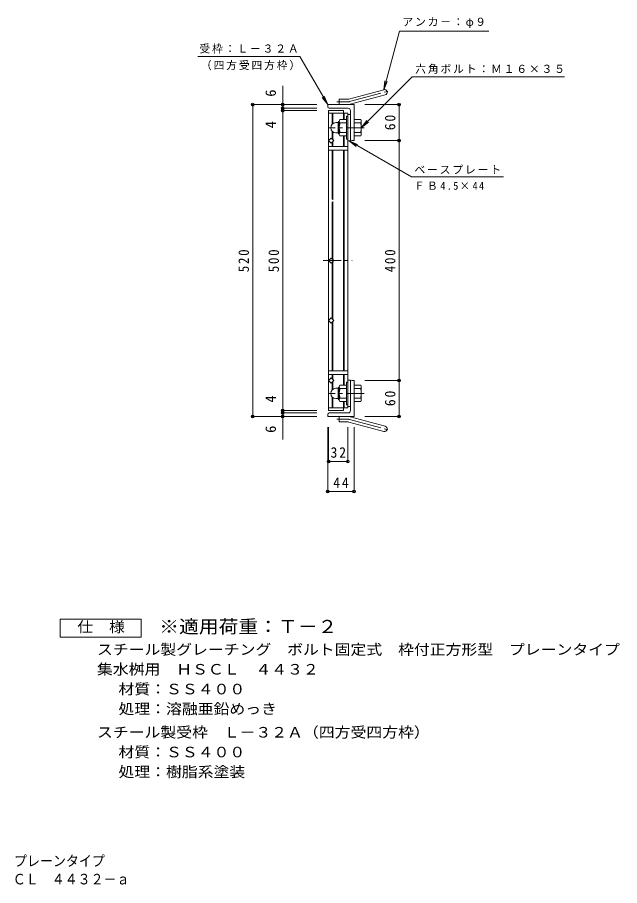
# Model space of a CAD drawing. Units: millimetres at full size, sheet at 1:6. Extents: x -952 to 1055, y -824 to 717.
# Drawn here: x 51 to 1055, y -824 to 624 of the extents above; entities that cross this region are included whole.
import ezdxf
from ezdxf.enums import TextEntityAlignment as Align

# ---------------------------------------------------------------- set-up
doc = ezdxf.new("R2010")
doc.units = ezdxf.units.MM
doc.header["$LTSCALE"] = 6
doc.header["$PDMODE"] = 32
doc.header["$PDSIZE"] = 4.8
doc.linetypes.add('CHAIN1', pattern=[8, 5, -1, 1, -1])
doc.linetypes.add('CHAIN2', pattern=[12, 9, -1, 1, -1])
for name, color, linetype, lineweight in [('E-1', 2, 'Continuous', 9), ('E-2', 3, 'Continuous', 9), ('E-4', 7, 'Continuous', 9), ('E-5', 7, 'Continuous', 9), ('F-5_F-5ﾚｲﾔ', 2, 'Continuous', 9)]:
    doc.layers.add(name, color=color, linetype=linetype, lineweight=lineweight)
doc.styles.add('ＭＳ ゴシック', font='')
doc.styles.get('ＭＳ ゴシック').set_extended_font_data('MS Gothic')

msp = doc.modelspace()

# ---------------------------------------------------------------- linework, layer by layer
at = {"layer": 'E-1'}
for p, q in [((585.7, 430.747), (585.7, 449.147)), ((587.5, 450.947), (587.7, 450.947)), ((587.7, 450.697), (587.7, 429.197)), ((599.7, 453.447), (588.738, 453.447)), ((599.7, 458.947), (599.7, 420.947)), ((602, 458.947), (599.7, 458.947)), ((612.5, 453.447), (623.461, 453.447)), ((624.7, 450.947), (624.5, 450.947)), ((624.5, 450.697), (624.5, 429.197)), ((582.19, 448.447), (585.7, 448.447)), ((599.7, 447.947), (588.738, 447.947)), ((612.5, 447.947), (623.461, 447.947)), ((582.2, 431.447), (585.7, 431.447)), ((587.5, 428.947), (587.7, 428.947)), ((599.7, 431.947), (588.738, 431.947)), ((599.7, 426.447), (588.738, 426.447)), ((602, 420.947), (599.7, 420.947)), ((612.5, 431.947), (623.461, 431.947)), ((612.5, 426.447), (623.461, 426.447)), ((624.7, 428.947), (624.5, 428.947)), ((599.7, -22.054), (599.7, 15.946)), ((602, 15.946), (599.7, 15.946)), ((582.2, 5.446), (585.7, 5.446)), ((585.7, 6.146), (585.7, -12.254)), ((587.5, 7.946), (587.7, 7.946)), ((587.7, -13.804), (587.7, 7.696)), ((599.7, 10.446), (588.738, 10.446)), ((599.7, 4.946), (588.738, 4.946)), ((612.5, 10.446), (623.461, 10.446)), ((612.5, 4.946), (623.461, 4.946)), ((624.7, 7.946), (624.5, 7.946)), ((624.5, -13.804), (624.5, 7.696)), ((582.19, -11.554), (585.7, -11.554)), ((587.5, -14.054), (587.7, -14.054)), ((599.7, -11.054), (588.738, -11.054)), ((612.5, -11.054), (623.461, -11.054)), ((624.7, -14.054), (624.5, -14.054)), ((599.7, -16.554), (588.738, -16.554)), ((602, -22.054), (599.7, -22.054)), ((612.5, -16.554), (623.461, -16.554))]:
    msp.add_line(p, q, dxfattribs=at)
at = {"layer": 'E-1', "linetype": 'CHAIN1'}
for p, q in [((629.006, 439.947), (570.398, 439.947)), ((629.006, -3.054), (570.398, -3.054))]:
    msp.add_line(p, q, dxfattribs=at)
at = {"layer": 'E-1'}
for centre, radius, start, end in [((587.5, 449.147), 1.8, 90, 180), ((591.86, 450.697), 4.16, 138.61835, 221.37988), ((620.34, 450.697), 4.16, 318.62012, 41.38165), ((582.19, 439.957), 8.49, 90, 180), ((582.2, 439.947), 8.5, 180, 270), ((611.7, 439.947), 24, 160.52881, 199.47119), ((600.5, 439.947), 24, 340.52881, 19.47119), ((587.5, 430.747), 1.8, 180, 270), ((591.86, 429.197), 4.16, 138.62012, 221.38165), ((620.34, 429.197), 4.16, 318.61835, 41.37988), ((582.2, -3.054), 8.5, 90, 180), ((587.5, 6.146), 1.8, 90, 180), ((591.86, 7.696), 4.16, 138.61835, 221.37988), ((611.7, -3.054), 24, 160.52881, 199.47119), ((600.5, -3.054), 24, 340.52881, 19.47119), ((620.34, 7.696), 4.16, 318.62012, 41.38165), ((582.19, -3.064), 8.49, 180, 270), ((587.5, -12.254), 1.8, 180, 270), ((591.86, -13.804), 4.16, 138.62012, 221.38165), ((620.34, -13.804), 4.16, 318.61835, 41.37988)]:
    msp.add_arc(centre, radius, start, end, dxfattribs=at)
at = {"layer": 'E-2'}
for p, q in [((595, 468.447), (570, 468.447)), ((570, -31.554), (570, 468.447)), ((602, 463.947), (570, 463.947)), ((576, 463.947), (576, 445.768)), ((577, 463.947), (577, 446.676)), ((595, 468.447), (595, 463.947)), ((595, 463.947), (595, 453.447)), ((596, 463.947), (596, 453.447)), ((602, 463.947), (602, -27.054)), ((606.5, 461.947), (602, 461.947)), ((606.5, 417.947), (606.5, 461.947)), ((570, 418.447), (574.242, 422.69)), ((578.485, 418.447), (574.242, 422.69)), ((576, 434.132), (576, 420.932)), ((577, 433.223), (577, 419.932)), ((595, 426.447), (595, 408.447)), ((596, 426.447), (596, 408.447)), ((570, 418.447), (574.243, 414.204)), ((602, 408.447), (570, 408.447)), ((578.485, 418.447), (574.243, 414.204)), ((576, 415.962), (576, 408.447)), ((577, 416.962), (577, 408.447)), ((606.5, 417.947), (602, 417.947)), ((602, 402.447), (570, 402.447)), ((576, 402.447), (576, 320.932)), ((577, 402.447), (577, 319.932)), ((595, 402.447), (595, 34.446)), ((596, 402.447), (596, 34.446)), ((576, 220.932), (576, 315.962)), ((577, 219.932), (577, 316.962)), ((570, 218.447), (574.242, 222.69)), ((570, 218.447), (574.243, 214.204)), ((578.485, 218.447), (574.242, 222.69)), ((578.485, 218.447), (574.243, 214.204)), ((576, 215.961), (576, 120.931)), ((577, 216.961), (577, 119.931)), ((570, 118.446), (574.243, 122.689)), ((570, 118.446), (574.242, 114.203)), ((578.485, 118.446), (574.242, 114.203)), ((578.485, 118.446), (574.243, 122.689)), ((576, 34.446), (576, 115.961)), ((577, 34.446), (577, 116.961)), ((570, 34.446), (602, 34.446)), ((570, 28.446), (602, 28.446)), ((570, 18.446), (574.243, 22.689)), ((570, 18.446), (574.242, 14.203)), ((578.485, 18.446), (574.242, 14.203)), ((578.485, 18.446), (574.243, 22.689)), ((576, 20.931), (576, 28.446)), ((576, 2.761), (576, 15.961)), ((577, 19.931), (577, 28.446)), ((577, 3.67), (577, 16.961)), ((595, 10.446), (595, 28.446)), ((596, 10.446), (596, 28.446)), ((606.5, 18.946), (602, 18.946)), ((606.5, 18.946), (606.5, -25.054)), ((576, -27.054), (576, -8.875)), ((577, -27.054), (577, -9.783)), ((602, -27.054), (570, -27.054)), ((595, -27.054), (595, -16.554)), ((596, -27.054), (596, -16.554)), ((606.5, -25.054), (602, -25.054))]:
    msp.add_line(p, q, dxfattribs=at)
at = {"layer": 'E-2', "linetype": 'CHAIN1'}
msp.add_line((560.828, 218.446), (609.269, 218.446), dxfattribs=at)
at = {"layer": 'E-2'}
msp.add_lwpolyline([(570, -31.554), (595, -31.554), (595, -27.054)], dxfattribs=at)
at = {"layer": 'E-4'}
for p, q in [((493.5, 509.806), (493.5, 472.447)), ((441.7, 478.447), (550.5, 478.447)), ((443.5, 478.447), (443.5, -41.554)), ((689.3, 478.447), (630.5, 478.447)), ((687.5, 418.447), (687.5, 478.447)), ((491.7, 472.447), (550.5, 472.447)), ((491.7, 468.447), (550.5, 468.447)), ((493.5, 472.447), (493.5, 468.447)), ((493.5, 468.447), (493.5, -31.554)), ((689.3, 418.447), (630.5, 418.447)), ((687.5, 18.446), (687.5, 418.447)), ((689.3, 18.446), (630.5, 18.446)), ((687.5, -41.554), (687.5, 18.446)), ((441.7, -41.554), (550.5, -41.554)), ((491.7, -31.554), (550.5, -31.554)), ((491.7, -35.554), (550.5, -35.554)), ((493.5, -31.554), (493.5, -35.554)), ((493.5, -35.554), (493.5, -79.718)), ((689.3, -41.554), (630.5, -41.554)), ((568.5, -168.354), (568.5, -59.554)), ((570, -118.354), (570, -59.554)), ((602, -118.354), (602, -59.554)), ((612.5, -168.354), (612.5, -59.554)), ((570, -116.554), (602, -116.554)), ((568.5, -166.554), (612.5, -166.554))]:
    msp.add_line(p, q, dxfattribs=at)
at = {"layer": 'E-4', "color": 2}
for p, q in [((603.644, 487.753), (661.835, 503.346)), ((605.974, 479.06), (664.165, 494.652)), ((568.5, 474.947), (568.5, 478.447)), ((612.5, 478.447), (568.5, 478.447)), ((587.5, 478.447), (587.5, 487.447)), ((601.315, 487.447), (587.5, 487.447)), ((612.5, 478.447), (612.5, 418.447)), ((602.5, 472.447), (571, 472.447)), ((606.5, 468.447), (606.5, 420.947)), ((609, 418.447), (612.5, 418.447)), ((606.5, -31.554), (606.5, 15.946)), ((609, 18.446), (612.5, 18.446)), ((612.5, -41.554), (612.5, 18.446)), ((568.5, -38.054), (568.5, -41.554)), ((612.5, -41.554), (568.5, -41.554)), ((602.5, -35.554), (571, -35.554)), ((587.5, -41.554), (587.5, -50.554)), ((605.974, -42.167), (664.165, -57.759)), ((601.315, -50.554), (587.5, -50.554)), ((603.644, -50.861), (661.835, -66.453))]:
    msp.add_line(p, q, dxfattribs=at)
at = {"layer": 'E-4', "color": 2, "linetype": 'CHAIN2'}
for p, q in [((604.809, 483.407), (669.976, 500.868)), ((601.315, 482.947), (583.695, 482.947)), ((601.315, -46.054), (583.695, -46.054)), ((604.809, -46.514), (669.976, -63.975))]:
    msp.add_line(p, q, dxfattribs=at)
at = {"layer": 'E-4', "color": 2}
for centre, radius, start, end in [((663, 498.999), 4.5, 285.00014, 104.99991), ((601.315, 496.447), 9, 270, 285.00002), ((601.315, 496.447), 18, 270, 285), ((571, 474.947), 2.5, 180, 270), ((602.5, 468.447), 4, 0, 90), ((609, 420.947), 2.5, 180, 270), ((609, 15.946), 2.5, 90, 180), ((571, -38.054), 2.5, 90, 180), ((601.315, -59.554), 18, 75, 90), ((602.5, -31.554), 4, 270, 0), ((601.315, -59.554), 9, 74.99998, 90), ((663, -62.106), 4.5, 255.00009, 74.99986)]:
    msp.add_arc(centre, radius, start, end, dxfattribs=at)
at = {"layer": 'E-4', "color": 2, "linetype": 'CHAIN2'}
for centre, start, end in [((601.315, 496.447), 270, 284.99995), ((601.315, -59.554), 75.00005, 90)]:
    msp.add_arc(centre, 13.5, start, end, dxfattribs=at)
at = {"layer": 'E-4'}
for p in [(443.5, 478.447), (493.5, 478.447), (687.5, 478.447), (493.5, 472.447), (493.5, 468.447), (687.5, 418.447), (687.5, 18.446), (443.5, -41.554), (493.5, -31.554), (493.5, -35.554), (493.5, -41.554), (687.5, -41.554), (570, -116.554), (602, -116.554), (568.5, -166.554), (612.5, -166.554)]:
    msp.add_point(p, dxfattribs=at)
at = {"layer": 'E-5'}
for p, q in [((661.835, 503.346), (688.039, 601.14)), ((837.039, 601.14), (688.039, 601.14)), ((352.205, 558.631), (522.205, 558.631)), ((568.5, 478.447), (522.205, 558.631)), ((624.5, 439.947), (709.291, 524.738)), ((709.291, 524.738), (963.291, 524.738)), ((661.835, 503.346), (663.793, 518.217)), ((661.835, 503.346), (667.575, 517.204)), ((568.5, 478.447), (562.76, 492.305)), ((568.5, 478.447), (559.368, 490.347)), ((624.5, 439.947), (633.631, 451.847)), ((624.5, 439.947), (636.4, 449.078)), ((604.25, 417.947), (708.028, 358.03)), ((604.25, 417.947), (618.108, 412.207)), ((604.25, 417.947), (616.15, 408.815)), ((708.028, 358.03), (861.684, 358.03))]:
    msp.add_line(p, q, dxfattribs=at)
at = {"layer": 'F-5_F-5ﾚｲﾔ'}
msp.add_lwpolyline([(122.739, -409.313), (122.739, -379.313), (257.739, -379.313), (257.739, -409.313)], close=True, dxfattribs=at)

# ---------------------------------------------------------------- texts
at = {"layer": 'E-4', "color": 2, "style": 'ＭＳ ゴシック'}
for s, p in [('6', (487.5, 491.617)), ('4', (487.5, 438.946)), ('4', (487.5, -18.33)), ('6', (487.5, -68.785))]:
    msp.add_text(s, height=17.6, rotation=90, dxfattribs=at).set_placement(p, align=Align.BOTTOM_LEFT)
at = {"layer": 'E-4', "color": 2, "char_height": 17.6, "attachment_point": 7, "rotation": 90, "style": 'ＭＳ ゴシック'}
for s, insert in [('\\T1.27;\\W0.95;60', (681.5, 435.697)), ('\\T1.27;\\W0.9;520', (437.5, 198.946)), ('\\T1.27;\\W0.9;500', (487.5, 198.946)), ('\\T1.27;\\W0.9;400', (681.5, 198.946)), ('\\T1.27;\\W0.95;60', (681.5, -24.304))]:
    msp.add_mtext(s, dxfattribs=dict(at, insert=insert))
at = {"layer": 'E-4', "color": 2, "char_height": 17.6, "attachment_point": 7, "style": 'ＭＳ ゴシック'}
for s, insert in [('\\T1.27;\\W0.95;32', (573.25, -110.554)), ('\\T1.27;\\W0.95;44', (577.75, -160.554))]:
    msp.add_mtext(s, dxfattribs=dict(at, insert=insert))
at = {"layer": 'E-5', "char_height": 13.2, "attachment_point": 7, "style": 'ＭＳ ゴシック'}
for s, insert in [('\\T1.17;アンカ－：φ９', (693.039, 606.14)), ('\\T1.17;受枠：Ｌ－３２Ａ', (354.705, 563.631)), ('\\T1.17;（四方受四方枠）', (357.205, 535.631)), ('\\T1.17;六角ボルト：Ｍ１６×３５', (714.291, 529.738)), ('\\T1.17;ベースプレート', (713.028, 362.638)), ('\\T1.26;\\W0.95;ＦＢ4.5×44', (713.028, 336.272))]:
    msp.add_mtext(s, dxfattribs=dict(at, insert=insert))
at = {"layer": 'F-5_F-5ﾚｲﾔ', "style": 'ＭＳ ゴシック'}
for s, width, p in [('仕\u3000様', 1.1, (151.239, -406.313)), ('スチール製グレーチング\u3000ボルト固定式\u3000枠付正方形型\u3000プレーンタイプ', 1.1, (183.993, -444.065)), ('集水桝用\u3000ＨＳＣＬ\u3000４４３２', 1.1, (183.993, -477.065)), ('材質：ＳＳ４００', 1.1, (219.82, -510.065)), ('処理：溶融亜鉛めっき', 1.1, (219.82, -543.065)), ('スチール製受枠\u3000Ｌ－３２Ａ（四方受四方枠）', 1.1, (183.993, -582.065)), ('材質：ＳＳ４００', 1.1, (219.82, -615.065)), ('処理：樹脂系塗装', 1.1, (219.82, -648.065)), ('スチール製グレーチング\u3000ボルト固定式\u3000枠付正方形型\u3000プレーンタイプ', 0.9, (-515.905, -796.619)), ('集水桝用\u3000クッションなし\u3000ＨＳＣＬ\u3000４４３２－ａ', 0.9, (-280.387, -826.942))]:
    msp.add_text(s, height=17.6, dxfattribs=dict(at, width=width)).set_placement(p, align=Align.BOTTOM_LEFT)
at = {"layer": 'F-5_F-5ﾚｲﾔ', "color": 3, "style": 'ＭＳ ゴシック', "width": 1.1}
msp.add_text('※適用荷重：Ｔ－２', height=21.99, dxfattribs=at).set_placement((287.739, -409.313), align=Align.BOTTOM_LEFT)

doc.saveas('drawing.dxf')
